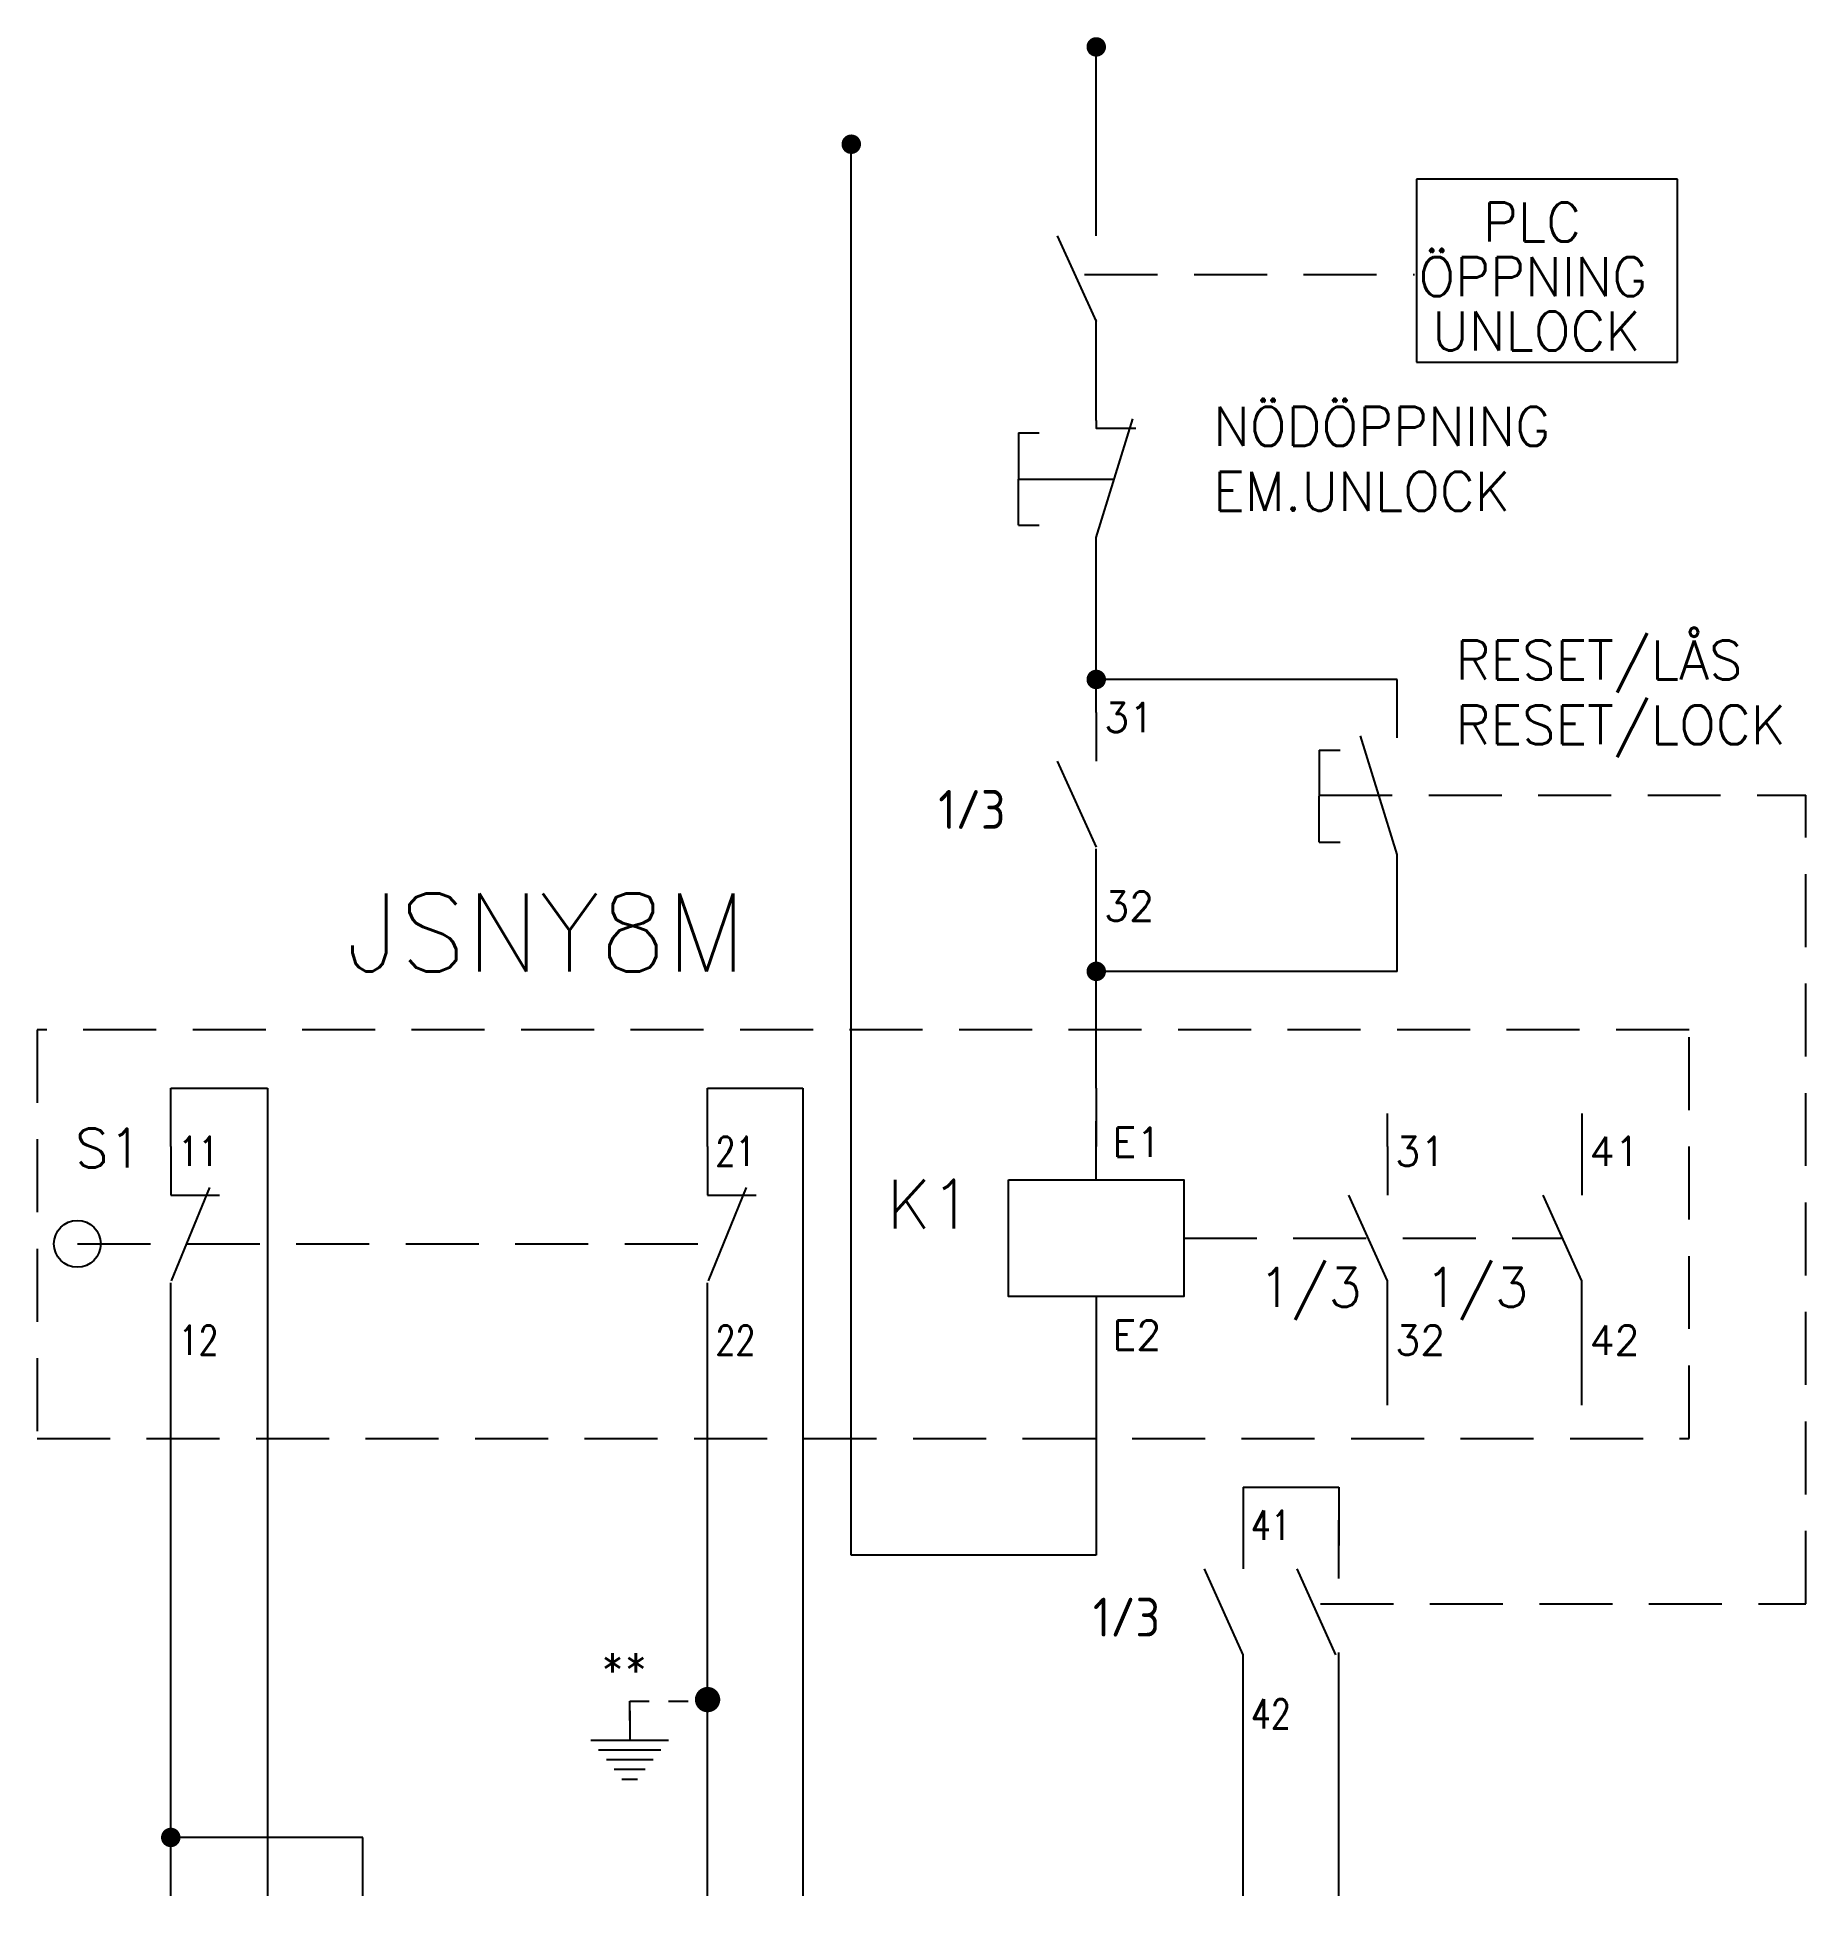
# Model space of a CAD drawing. Extents: x -6.9 to 84, y 0 to 95.5.
import ezdxf
from ezdxf.enums import TextEntityAlignment as Align

# ---------------------------------------------------------------- set-up
doc = ezdxf.new("R2010")
doc.units = 0
doc.header["$LTSCALE"] = 7.5
doc.linetypes.add('DASHED', pattern=[0.75, 0.5, -0.25])
doc.layers.get('0').update_dxf_attribs({"linetype": 'CONTINUOUS'})
doc.layers.add('1', color=7, linetype='CONTINUOUS')
doc.styles.add('ISO', font='iso', dxfattribs={"bigfont": 'elprocad'})
doc.styles.add('ROMANS', font='romans')
doc.styles.add('T0', font='ROMANS.SHX')
doc.styles.add('T15', font='ROMANS.SHX', dxfattribs={"height": 1.5})
doc.styles.add('T20', font='ROMANS.SHX', dxfattribs={"height": 2})

# ---------------------------------------------------------------- blocks, each defined once
blk = doc.blocks.new('JORD')
for p, q in [((-4, -1), (-4, 0)), ((-4, 0), (-3, 0)), ((-2, 0), (-1, 0))]:
    blk.add_line(p, q)
at = {"const_width": 0.65}
blk.add_lwpolyline([(-0.325, 0.082, 1), (0.325, 0.082, 1)], format="xyb", close=True, dxfattribs=at)
at = {"layer": '1'}
for points in [[(-4, -0.5), (-4, -2)], [(-6, -2), (-2, -2)], [(-5.6, -2.5), (-2.4, -2.5)], [(-5.2, -3), (-2.8, -3)], [(-4.8, -3.5), (-3.2, -3.5)], [(-4.4, -4), (-3.6, -4)]]:
    blk.add_lwpolyline(points, dxfattribs=at)
at = {"style": 'T0'}
blk.add_text('**', height=1.75, dxfattribs=at).set_placement((-5.489, 0.72))
blk = doc.blocks.new('TK1NC')
for p, q in [((0, 9), (0, 12)), ((0, 3), (1.871, 9.095)), ((-4, 8.37), (-4, 6)), ((-4, 8.37), (-2.93, 8.37)), ((-4, 3.63), (-4, 6)), ((-4, 3.63), (-2.93, 3.63)), ((0, 0), (0, 3))]:
    blk.add_line(p, q)
at = {"linetype": 'Continuous'}
blk.add_line((-4, 6), (0.921, 6), dxfattribs=at)
blk.add_lwpolyline([(0, 9), (0, 8.606), (2.034, 8.606)])
at = {"color": 1, "style": 'T15'}
for tag, p in [('11', (0.933, 9.75)), ('12', (0.933, 0.883))]:
    blk.add_attdef(tag, p, '', height=1.5, dxfattribs=at)
at = {"color": 1, "style": 'T20'}
blk.add_attdef('S1', text='', height=2, dxfattribs=at).set_placement((-4, 0), align=Align.CENTER)

msp = doc.modelspace()

# ---------------------------------------------------------------- linework, layer by layer
for p, q in [((47.546, 85.3), (47.546, 95)), ((34.96, 17.5), (34.96, 90)), ((64, 88.2), (64, 78.8)), ((77.4, 88.2), (64, 88.2)), ((77.4, 78.8), (77.4, 88.2)), ((47.546, 78.797), (47.546, 81)), ((64, 78.8), (77.4, 78.8)), ((47.546, 62.5), (47.546, 68.5)), ((47.546, 60.797), (47.546, 62.5)), ((63, 62.5), (47.546, 62.5)), ((63, 59.5), (63, 62.5)), ((63, 53.5), (61.129, 59.595)), ((59, 58.87), (59, 56.5)), ((59, 58.87), (60.07, 58.87)), ((59, 54.13), (59, 56.5)), ((47.546, 50.5), (47.546, 53.79)), ((59, 54.13), (60.07, 54.13)), ((63, 50.5), (63, 53.5)), ((47.546, 41.5), (47.546, 50.5)), ((63, 47.5), (63, 48.797)), ((63, 47.5), (47.546, 47.5)), ((0, 38.5), (0, 41.5)), ((0, 41.5), (4.967, 41.5)), ((4.967, 41.5), (4.967, 0)), ((27.578, 38.5), (27.578, 41.5)), ((27.578, 41.5), (32.475, 41.5)), ((32.475, 41.5), (32.475, 0)), ((47.546, 41.5), (47.546, 38.5)), ((62.503, 38.5), (62.503, 40.203)), ((47.546, 36.797), (47.546, 39.797)), ((47.546, 30.797), (47.546, 27.797)), ((47.546, 29.5), (47.546, 17.5)), ((0, 0), (0, 26.5)), ((27.578, 0), (27.578, 26.5)), ((62.503, 25.203), (62.503, 26.5)), ((55.087, 21), (60, 21)), ((60, 21), (60, 18)), ((60, 16.297), (60, 19.297)), ((47.546, 17.5), (34.96, 17.5)), ((60, 0), (60, 12.5)), ((60, 7.297), (60, 10.297)), ((55.087, 0), (55.087, 6)), ((9.864, 3), (0, 3)), ((9.864, 0), (9.864, 3))]:
    msp.add_line(p, q)
at = {"color": 0}
for p, q in [((45.546, 85.297), (47.541, 80.89)), ((47.546, 60.797), (47.546, 58.297)), ((45.546, 58.297), (47.541, 53.89)), ((63, 48.797), (63, 52.69)), ((72.486, 40.203), (72.486, 36)), ((0, 38.5), (0, 36)), ((27.578, 38.5), (27.578, 36)), ((62.503, 38.5), (62.503, 36)), ((0.04, 31.599), (2, 36.4)), ((27.618, 31.599), (29.578, 36.4)), ((0, 36), (2.5, 36)), ((27.578, 36), (30.078, 36)), ((60.503, 36), (62.497, 31.593)), ((70.486, 36), (72.48, 31.593)), ((62.503, 26.5), (62.503, 31.593)), ((72.486, 25.203), (72.486, 31.593)), ((0, 26.5), (0, 31.499)), ((27.578, 26.5), (27.578, 31.499)), ((55.087, 21), (55.087, 16.797)), ((53.087, 16.797), (55.081, 12.39)), ((57.845, 16.797), (59.839, 12.39)), ((55.087, 6), (55.087, 12.39))]:
    msp.add_line(p, q, dxfattribs=at)
at = {"linetype": 'DASHED'}
for p, q in [((46.946, 83.3), (63.9, 83.3)), ((59, 56.547), (84, 56.547)), ((84, 15), (84, 56.547)), ((78, 44.5), (-6.864, 44.5)), ((-6.864, 44.5), (-6.864, 23.5)), ((78, 23.5), (78, 44.5)), ((-4.8, 33.5), (28.394, 33.5)), ((52.046, 33.797), (71.483, 33.797)), ((-6.864, 23.5), (78, 23.5)), ((59.065, 15), (84, 15))]:
    msp.add_line(p, q, dxfattribs=at)
at = {"linetype": 'DASHED', "const_width": 0.5}
for points in [[(47.296, 95, 1), (47.796, 95, 1)], [(-0.25, 3, 1), (0.25, 3, 1)]]:
    msp.add_lwpolyline(points, format="xyb", close=True, dxfattribs=at)
at = {"const_width": 0.5}
for points in [[(34.71, 90, 1), (35.21, 90, 1)], [(47.296, 62.5, 1), (47.796, 62.5, 1)], [(47.296, 47.5, 1), (47.796, 47.5, 1)]]:
    msp.add_lwpolyline(points, format="xyb", close=True, dxfattribs=at)
at = {"color": 7}
msp.add_lwpolyline([(43.046, 36.797), (52.046, 36.797), (52.046, 30.797), (43.046, 30.797), (43.046, 36.797)], dxfattribs=at)
msp.add_circle((-4.8, 33.5), 1.2)

# ---------------------------------------------------------------- block references
for name, p in [('TK1NC', (47.546, 66.797)), ('JORD', (27.578, 10))]:
    msp.add_blockref(name, p)

# ---------------------------------------------------------------- texts
at = {"linetype": 'DASHED'}
for s, height, style, p in [('PLC', 2, 'T0', (67.4, 85)), ('ÖPPNING', 2, 'T0', (64.1, 82.2)), ('UNLOCK', 2, 'T0', (64.8, 79.4)), ('NÖDÖPPNING', 2, 'T0', (53.546, 74.5)), ('EM.UNLOCK', 2, 'T0', (53.546, 71.167)), ('RESET/LÅS', 2, 'T0', (66, 62.5)), ('RESET/LOCK', 2, 'T0', (66, 59.167)), ('1/3', 2, 'ISO', (39.43, 54.819)), ('JSNY8M', 4, 'T0', (9, 47.5)), ('1/3', 2, 'T0', (55.884, 30.265)), ('1/3', 2, 'T0', (64.431, 30.265)), ('1/3', 2, 'ISO', (47.372, 13.319))]:
    msp.add_text(s, height=height, dxfattribs=dict(at, style=style)).set_placement(p)
at = {"style": 'T0'}
for s, p in [('31', (47.949, 59.797)), ('31', (62.906, 37.5)), ('41', (72.889, 37.5))]:
    msp.add_text(s, height=1.5, dxfattribs=at).set_placement(p)
for s, p in [('32', (47.949, 51.597)), ('32', (62.906, 29.3)), ('42', (72.889, 29.3))]:
    msp.add_text(s, height=1.5, dxfattribs=at).set_placement(p, align=Align.TOP_LEFT)
at = {"color": 7, "style": 'T0'}
msp.add_text('E1', height=1.5, dxfattribs=at).set_placement((48.383, 37.974))
at = {"style": 'ROMANS', "width": 0.8}
for s, p in [('11', (0.403, 37.5)), ('21', (27.98, 37.5)), ('41', (55.49, 18.297))]:
    msp.add_text(s, height=1.5, dxfattribs=at).set_placement(p)
for s, p in [('12', (0.403, 29.3)), ('22', (27.98, 29.3)), ('42', (55.49, 10.097))]:
    msp.add_text(s, height=1.5, dxfattribs=at).set_placement(p, align=Align.TOP_LEFT)
at = {"color": 7, "style": 'T0'}
msp.add_text('E2', height=1.5, dxfattribs=at).set_placement((48.383, 29.561), align=Align.TOP_LEFT)
for tag, height, p in [('S1', 2, (-1.477, 37.425)), ('K1', 2.5, (41.186, 34.296))]:
    msp.add_attdef(tag, text='', height=height, dxfattribs=at).set_placement(p, align=Align.RIGHT)

doc.saveas('drawing.dxf')
